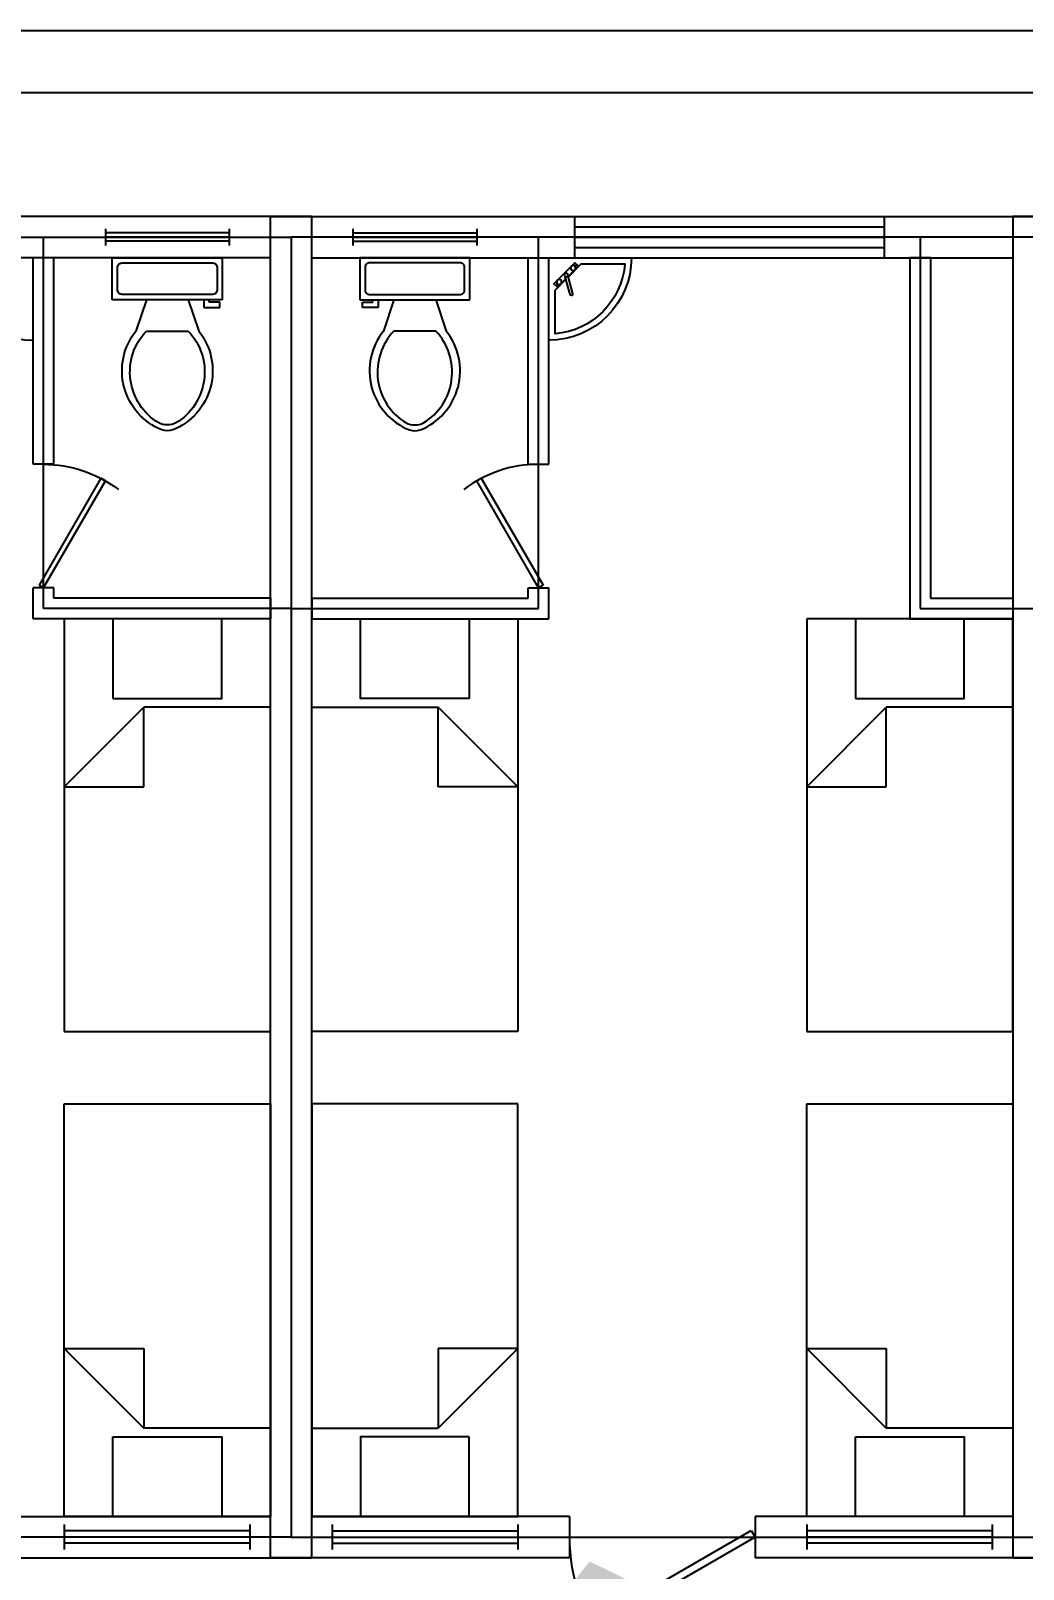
# Model space of a CAD drawing. Extents: x 532522 to 2902776, y -101917278 to 111238625.
# Drawn here: x 2902185.52 to 2902190.33, y 2548940.13 to 2548947.58 of the extents above; entities that cross this region are included whole.
import ezdxf

# ---------------------------------------------------------------- set-up
doc = ezdxf.new("R2010")
doc.units = 0
doc.header["$LTSCALE"] = 1000
doc.header["$MEASUREMENT"] = 0
doc.linetypes.add('DASHED2', pattern=[9.524999999999999, 6.35, -3.175])
doc.layers.get('0').update_dxf_attribs({"linetype": 'CONTINUOUS'})
doc.layers.add('施工临建布置', color=7, linetype='CONTINUOUS')
doc.layers.add('施工生活区', color=252, linetype='CONTINUOUS')
doc.styles.get("Standard").update_dxf_attribs({"font": '', "width": 1.1})
doc.styles.get('Standard').set_extended_font_data('SimSun')

# ---------------------------------------------------------------- blocks, each defined once
blk = doc.blocks.new('Faucet - kit sink top')
for p, q in [((-5.5, -0.75), (-5.5, -1.25)), ((-4.942779999999999, -0.75), (-5.5, -0.75)), ((-5.5, -1.25), (-4.942779999999999, -1.25)), ((-0.147750000000002, -1.744100000000003), (3.566980000000008, -8.178200000000004)), ((4.433010000000003, -7.678200000000004), (0.7182800000000071, -1.244100000000003)), ((4.942780000000006, -0.75), (5.5, -0.75)), ((5.5, -1.25), (4.942780000000006, -1.25)), ((5.5, -0.75), (5.5, -1.25))]:
    blk.add_line(p, q)
blk.add_lwpolyline([(-0.005869999999994491, -2), (-6, -2), (-6, 0), (6, 0), (6, -2), (1.151949999999999, -2)])
for centre, radius in [((-4, -1), 1), ((4, -1), 1), ((0, -1), 0.75)]:
    blk.add_circle(centre, radius)
blk.add_arc((4, -7.928200000000004), 0.5, 210, 30)
blk = doc.blocks.new('宿舍楼')
at = {"layer": '施工生活区', "color": 6}
for p, q in [((13.25182714892435, -2.082475954579422), (14.03125001306762, -2.532475954998517)), ((13.25182714892435, -2.082475954579422), (14.03125001306762, -2.532475954998517)), ((14.05000001308508, -2.500000002328306), (13.27057714894181, -2.050000001909211)), ((14.05000001308508, -2.500000002328306), (13.27057714894181, -2.050000001909211)), ((10.45000000973232, -2.400000002235174), (11.90000001108274, -2.400000002235174)), ((10.45000000973232, -2.400000002235174), (11.90000001108274, -2.400000002235174)), ((10.70000000996515, -2.560300002383883), (10.70000000996515, -2.43970000227273)), ((10.70000000996515, -2.560300002383883), (10.70000000996515, -2.43970000227273)), ((11.60000001080334, -2.560300002383883), (11.60000001080334, -2.43970000227273)), ((11.60000001080334, -2.560300002383883), (11.60000001080334, -2.43970000227273)), ((11.70000001089647, -2.400000002235174), (11.70000001089647, -8.900000008288771)), ((11.70000001089647, -2.400000002235174), (11.70000001089647, -8.900000008288771)), ((13.15000001224689, -2.400000002235174), (11.70000001089647, -2.400000002235174)), ((13.15000001224689, -2.400000002235174), (11.70000001089647, -2.400000002235174)), ((11.90000001108274, -2.400000002235174), (11.90000001108274, -8.900000008288771)), ((11.90000001108274, -2.400000002235174), (11.90000001108274, -8.900000008288771)), ((12.00000001117587, -2.560300002383883), (12.00000001117587, -2.43970000227273)), ((12.00000001117587, -2.560300002383883), (12.00000001117587, -2.43970000227273)), ((12.90000001201406, -2.560300002383883), (12.90000001201406, -2.43970000227273)), ((12.90000001201406, -2.560300002383883), (12.90000001201406, -2.43970000227273)), ((13.15000001224689, -2.600000002421439), (13.15000001224689, -2.400000002235174)), ((13.15000001224689, -2.600000002421439), (13.15000001224689, -2.400000002235174)), ((14.05000001308508, -2.600000002421439), (14.05000001308508, -2.400000002235174)), ((15.5000000144355, -2.400000002235174), (14.05000001308508, -2.400000002235174)), ((14.05000001308508, -2.600000002421439), (14.05000001308508, -2.400000002235174)), ((15.5000000144355, -2.400000002235174), (14.05000001308508, -2.400000002235174)), ((14.30000001331791, -2.560300002383883), (14.30000001331791, -2.43970000227273)), ((14.30000001331791, -2.560300002383883), (14.30000001331791, -2.43970000227273)), ((15.2000000141561, -2.560300002383883), (15.2000000141561, -2.43970000227273)), ((15.2000000141561, -2.560300002383883), (15.2000000141561, -2.43970000227273)), ((15.30000001424924, -8.900000008288771), (15.30000001424924, -2.400000002235174)), ((15.30000001424924, -8.900000008288771), (15.30000001424924, -2.400000002235174)), ((15.30000001424924, -2.400000002235174), (16.75000001559965, -2.400000002235174)), ((15.30000001424924, -2.400000002235174), (16.75000001559965, -2.400000002235174)), ((11.80000001098961, -2.500000002328306), (8.200000007636845, -2.500000002328306)), ((11.80000001098961, -2.500000002328306), (8.200000007636845, -2.500000002328306)), ((11.60000001080334, -2.469850002300518), (10.70000000996515, -2.469850002300518)), ((11.60000001080334, -2.469850002300518), (10.70000000996515, -2.469850002300518)), ((11.60000001080334, -2.500000002328306), (10.70000000996515, -2.500000002328306)), ((11.60000001080334, -2.500000002328306), (10.70000000996515, -2.500000002328306)), ((11.60000001080334, -2.530150002356095), (10.70000000996515, -2.530150002356095)), ((11.60000001080334, -2.530150002356095), (10.70000000996515, -2.530150002356095)), ((11.80000001098961, -2.500000002328306), (15.40000001434237, -2.500000002328306)), ((11.80000001098961, -8.800000008195639), (11.80000001098961, -2.500000002328306)), ((11.80000001098961, -2.500000002328306), (15.40000001434237, -2.500000002328306)), ((11.80000001098961, -8.800000008195639), (11.80000001098961, -2.500000002328306)), ((11.80000001098961, -8.800000008195639), (11.80000001098961, -2.500000002328306)), ((11.80000001098961, -8.800000008195639), (11.80000001098961, -2.500000002328306)), ((12.00000001117587, -2.469850002300518), (12.90000001201406, -2.469850002300518)), ((12.00000001117587, -2.469850002300518), (12.90000001201406, -2.469850002300518)), ((12.00000001117587, -2.500000002328306), (12.90000001201406, -2.500000002328306)), ((12.00000001117587, -2.500000002328306), (12.90000001201406, -2.500000002328306)), ((12.00000001117587, -2.530150002356095), (12.90000001201406, -2.530150002356095)), ((12.00000001117587, -2.530150002356095), (12.90000001201406, -2.530150002356095)), ((14.03125001306762, -2.532475954998517), (14.05000001308508, -2.500000002328306)), ((14.03125001306762, -2.532475954998517), (14.05000001308508, -2.500000002328306)), ((15.2000000141561, -2.469850002300518), (14.30000001331791, -2.469850002300518)), ((15.2000000141561, -2.469850002300518), (14.30000001331791, -2.469850002300518)), ((15.2000000141561, -2.500000002328306), (14.30000001331791, -2.500000002328306)), ((15.2000000141561, -2.500000002328306), (14.30000001331791, -2.500000002328306)), ((15.2000000141561, -2.530150002356095), (14.30000001331791, -2.530150002356095)), ((15.2000000141561, -2.530150002356095), (14.30000001331791, -2.530150002356095)), ((10.45000000973232, -2.600000002421439), (11.70000001089647, -2.600000002421439)), ((10.45000000973232, -2.600000002421439), (11.70000001089647, -2.600000002421439)), ((11.70000001089647, -2.600000002421439), (10.70000000996515, -2.600000002421439)), ((11.70000001089647, -2.600000002421439), (10.70000000996515, -2.600000002421439)), ((11.70000001089647, -2.600000002421439), (11.70000001089647, -8.700000008102506)), ((11.70000001089647, -2.600000002421439), (11.70000001089647, -8.700000008102506)), ((11.90000001108274, -2.600000002421439), (11.90000001108274, -8.700000008102506)), ((11.90000001108274, -2.600000002421439), (11.90000001108274, -8.700000008102506)), ((13.15000001224689, -2.600000002421439), (11.90000001108274, -2.600000002421439)), ((13.15000001224689, -2.600000002421439), (11.90000001108274, -2.600000002421439)), ((11.90000001108274, -2.600000002421439), (12.90000001201406, -2.600000002421439)), ((11.90000001108274, -2.600000002421439), (12.90000001201406, -2.600000002421439)), ((15.30000001424924, -2.600000002421439), (14.05000001308508, -2.600000002421439)), ((15.30000001424924, -2.600000002421439), (14.05000001308508, -2.600000002421439)), ((15.30000001424924, -2.600000002421439), (14.30000001331791, -2.600000002421439)), ((15.30000001424924, -2.600000002421439), (14.30000001331791, -2.600000002421439)), ((15.30000001424924, -8.700000008102506), (15.30000001424924, -2.600000002421439)), ((15.30000001424924, -8.700000008102506), (15.30000001424924, -2.600000002421439)), ((10.55000000982545, -6.950000006472692), (10.55000000982545, -7.10000000661239)), ((11.70000001089647, -6.950000006472692), (10.55000000982545, -6.950000006472692)), ((10.55000000982545, -6.950000006472692), (10.55000000982545, -7.10000000661239)), ((11.70000001089647, -6.950000006472692), (10.55000000982545, -6.950000006472692)), ((10.60000000987202, -7.000000006519258), (10.60000000987202, -8.800000008195639)), ((11.80000001098961, -7.000000006519258), (10.60000000987202, -7.000000006519258)), ((10.60000000987202, -7.000000006519258), (10.60000000987202, -8.800000008195639)), ((11.80000001098961, -7.000000006519258), (10.60000000987202, -7.000000006519258)), ((11.70000001089647, -6.950000006472692), (10.70000000996515, -6.950000006472692)), ((11.70000001089647, -6.950000006472692), (10.70000000996515, -6.950000006472692)), ((11.80000001098961, -7.000000006519258), (13.00000001210719, -7.000000006519258)), ((11.80000001098961, -7.000000006519258), (13.00000001210719, -7.000000006519258)), ((11.90000001108274, -6.950000006472692), (13.05000001215376, -6.950000006472692)), ((11.90000001108274, -6.950000006472692), (13.05000001215376, -6.950000006472692)), ((11.90000001108274, -6.950000006472692), (12.90000001201406, -6.950000006472692)), ((11.90000001108274, -6.950000006472692), (12.90000001201406, -6.950000006472692)), ((13.00000001210719, -7.000000006519258), (13.00000001210719, -8.800000008195639)), ((13.00000001210719, -7.000000006519258), (13.00000001210719, -8.800000008195639)), ((13.05000001215376, -6.950000006472692), (13.05000001215376, -7.10000000661239)), ((13.05000001215376, -6.950000006472692), (13.05000001215376, -7.10000000661239)), ((14.80000001381268, -8.700000008102506), (14.80000001381268, -6.950000006516348)), ((14.80000001381268, -6.950000006516348), (15.30000001424924, -6.950000006516348)), ((14.80000001381268, -8.700000008102506), (14.80000001381268, -6.950000006516348)), ((14.80000001381268, -6.950000006516348), (15.30000001424924, -6.950000006516348)), ((14.85000001383014, -8.800000008195639), (14.85000001383014, -7.000000006519258)), ((14.85000001383014, -7.000000006519258), (15.40000001434237, -7.000000006519258)), ((14.85000001383014, -8.800000008195639), (14.85000001383014, -7.000000006519258)), ((14.85000001383014, -7.000000006519258), (15.40000001434237, -7.000000006519258)), ((10.65000000991859, -7.050000006565824), (10.65000000991859, -7.10000000661239)), ((11.70000001089647, -7.050000006565824), (10.65000000991859, -7.050000006565824)), ((10.65000000991859, -7.050000006565824), (10.65000000991859, -7.10000000661239)), ((11.70000001089647, -7.050000006565824), (10.65000000991859, -7.050000006565824)), ((11.90000001108274, -7.050000006565824), (12.95000001206063, -7.050000006565824)), ((11.90000001108274, -7.050000006565824), (12.95000001206063, -7.050000006565824)), ((12.95000001206063, -7.050000006565824), (12.95000001206063, -7.10000000661239)), ((12.95000001206063, -7.050000006565824), (12.95000001206063, -7.10000000661239)), ((14.9000000138185, -8.700000008102506), (14.9000000138185, -7.050000006514892)), ((14.9000000138185, -7.050000006514892), (15.30000001424924, -7.050000006514892)), ((14.9000000138185, -8.700000008102506), (14.9000000138185, -7.050000006514892)), ((14.9000000138185, -7.050000006514892), (15.30000001424924, -7.050000006514892)), ((10.65000000991859, -7.10000000661239), (10.55000000982545, -7.10000000661239)), ((10.65000000991859, -7.10000000661239), (10.55000000982545, -7.10000000661239)), ((10.57838577601069, -7.112478990344243), (10.60000000987202, -7.10000000661239)), ((10.57838577601069, -7.112478990344243), (10.60000000987202, -7.10000000661239)), ((10.87788138561882, -7.631220602830581), (10.57838577601069, -7.112478990344243)), ((10.87788138561882, -7.631220602830581), (10.57838577601069, -7.112478990344243)), ((10.60000000987202, -7.10000000661239), (10.8994956194656, -7.61874161909509)), ((10.60000000987202, -7.10000000661239), (10.8994956194656, -7.61874161909509)), ((13.00000001210719, -7.10000000661239), (12.70050440248451, -7.61874161909509)), ((13.00000001210719, -7.10000000661239), (12.70050440248451, -7.61874161909509)), ((12.72211863634584, -7.631220602830581), (13.02161424595397, -7.112478990344243)), ((12.72211863634584, -7.631220602830581), (13.02161424595397, -7.112478990344243)), ((12.95000001206063, -7.10000000661239), (13.05000001215376, -7.10000000661239)), ((12.95000001206063, -7.10000000661239), (13.05000001215376, -7.10000000661239)), ((13.02161424595397, -7.112478990344243), (13.00000001210719, -7.10000000661239)), ((13.02161424595397, -7.112478990344243), (13.00000001210719, -7.10000000661239)), ((10.8994956194656, -7.61874161909509), (10.87788138561882, -7.631220602830581)), ((10.8994956194656, -7.61874161909509), (10.87788138561882, -7.631220602830581)), ((12.70050440248451, -7.61874161909509), (12.72211863634584, -7.631220602830581)), ((12.70050440248451, -7.61874161909509), (12.72211863634584, -7.631220602830581)), ((10.55000000982545, -7.700000007171184), (10.55000000982545, -8.700000008102506)), ((10.55000000982545, -7.700000007171184), (10.55000000982545, -8.700000008102506)), ((10.65000000991859, -7.700000007171184), (10.55000000982545, -7.700000007171184)), ((10.65000000991859, -7.700000007171184), (10.55000000982545, -7.700000007171184)), ((10.65000000991859, -7.700000007171184), (10.65000000991859, -8.700000008102506)), ((10.65000000991859, -7.700000007171184), (10.65000000991859, -8.700000008102506)), ((12.95000001206063, -7.700000007171184), (12.95000001206063, -8.700000008102506)), ((12.95000001206063, -7.700000007171184), (12.95000001206063, -8.700000008102506)), ((12.95000001206063, -7.700000007171184), (13.05000001215376, -7.700000007171184)), ((12.95000001206063, -7.700000007171184), (13.05000001215376, -7.700000007171184)), ((13.05000001215376, -7.700000007171184), (13.05000001215376, -8.700000008102506)), ((13.05000001215376, -7.700000007171184), (13.05000001215376, -8.700000008102506)), ((11.09840001031989, -8.49680000790977), (11.04760001027898, -8.344400007768854)), ((11.09840001031989, -8.49680000790977), (11.04760001027898, -8.344400007768854)), ((11.09840001031989, -8.344400007768854), (11.30160001051263, -8.344400007768854)), ((11.09840001031989, -8.344400007768854), (11.30160001051263, -8.344400007768854)), ((11.30160001051263, -8.49680000790977), (11.35240001056809, -8.344400007768854)), ((11.30160001051263, -8.49680000790977), (11.35240001056809, -8.344400007768854)), ((12.29840001143748, -8.49680000790977), (12.24760001139657, -8.344400007768854)), ((12.29840001143748, -8.49680000790977), (12.24760001139657, -8.344400007768854)), ((12.50160001163022, -8.344400007768854), (12.29840001143748, -8.344400007768854)), ((12.50160001163022, -8.344400007768854), (12.29840001143748, -8.344400007768854)), ((12.50160001163022, -8.49680000790977), (12.55240001168568, -8.344400007768854)), ((12.50160001163022, -8.49680000790977), (12.55240001168568, -8.344400007768854)), ((10.93330001017603, -8.49680000790977), (10.93330001017603, -8.700000008102506)), ((11.46670001067105, -8.49680000790977), (10.93330001017603, -8.49680000790977)), ((10.93330001017603, -8.49680000790977), (10.93330001017603, -8.700000008102506)), ((11.46670001067105, -8.49680000790977), (10.93330001017603, -8.49680000790977)), ((11.37780001058127, -8.45870000787545), (11.45400001064991, -8.45870000787545)), ((11.37780001058127, -8.49680000790977), (11.37780001058127, -8.45870000787545)), ((11.37780001058127, -8.45870000787545), (11.45400001064991, -8.45870000787545)), ((11.37780001058127, -8.49680000790977), (11.37780001058127, -8.45870000787545)), ((11.45400001064991, -8.484100007899542), (11.40320001062355, -8.484100007899542)), ((11.40320001062355, -8.484100007899542), (11.40320001062355, -8.49680000790977)), ((11.45400001064991, -8.484100007899542), (11.40320001062355, -8.484100007899542)), ((11.40320001062355, -8.484100007899542), (11.40320001062355, -8.49680000790977)), ((11.45400001064991, -8.45870000787545), (11.45400001064991, -8.484100007899542)), ((11.45400001064991, -8.45870000787545), (11.45400001064991, -8.484100007899542)), ((11.46670001067105, -8.700000008102506), (11.46670001067105, -8.49680000790977)), ((11.46670001067105, -8.700000008102506), (11.46670001067105, -8.49680000790977)), ((12.13330001129361, -8.700000008102506), (12.13330001129361, -8.49680000790977)), ((12.13330001129361, -8.49680000790977), (12.66670001178863, -8.49680000790977)), ((12.13330001129361, -8.700000008102506), (12.13330001129361, -8.49680000790977)), ((12.13330001129361, -8.49680000790977), (12.66670001178863, -8.49680000790977)), ((12.22220001136884, -8.45870000787545), (12.1460000113002, -8.45870000787545)), ((12.1460000113002, -8.45870000787545), (12.1460000113002, -8.484100007899542)), ((12.22220001136884, -8.45870000787545), (12.1460000113002, -8.45870000787545)), ((12.1460000113002, -8.45870000787545), (12.1460000113002, -8.484100007899542)), ((12.1460000113002, -8.484100007899542), (12.19680001135566, -8.484100007899542)), ((12.1460000113002, -8.484100007899542), (12.19680001135566, -8.484100007899542)), ((12.19680001135566, -8.484100007899542), (12.19680001135566, -8.49680000790977)), ((12.19680001135566, -8.484100007899542), (12.19680001135566, -8.49680000790977)), ((12.22220001136884, -8.49680000790977), (12.22220001136884, -8.45870000787545)), ((12.22220001136884, -8.49680000790977), (12.22220001136884, -8.45870000787545)), ((12.66670001178863, -8.49680000790977), (12.66670001178863, -8.700000008102506)), ((12.66670001178863, -8.49680000790977), (12.66670001178863, -8.700000008102506)), ((10.95870001020376, -8.547600007957953), (10.95870001020376, -8.649200008054322)), ((10.95870001020376, -8.547600007957953), (10.95870001020376, -8.649200008054322)), ((11.41590001061559, -8.5222000079375), (10.98410001021693, -8.5222000079375)), ((11.41590001061559, -8.5222000079375), (10.98410001021693, -8.5222000079375)), ((11.44130001065787, -8.649200008054322), (11.44130001065787, -8.547600007957953)), ((11.44130001065787, -8.649200008054322), (11.44130001065787, -8.547600007957953)), ((12.15870001132134, -8.649200008054322), (12.15870001132134, -8.547600007957953)), ((12.15870001132134, -8.649200008054322), (12.15870001132134, -8.547600007957953)), ((12.18410001133452, -8.5222000079375), (12.61590001173317, -8.5222000079375)), ((12.18410001133452, -8.5222000079375), (12.61590001173317, -8.5222000079375)), ((12.64130001177546, -8.547600007957953), (12.64130001177546, -8.649200008054322)), ((12.64130001177546, -8.547600007957953), (12.64130001177546, -8.649200008054322)), ((11.70000001089647, -8.700000008102506), (8.300000007729977, -8.700000008102506)), ((11.70000001089647, -8.700000008102506), (8.300000007729977, -8.700000008102506)), ((10.93330001017603, -8.700000008102506), (11.46670001067105, -8.700000008102506)), ((10.93330001017603, -8.700000008102506), (11.46670001067105, -8.700000008102506)), ((10.98410001021693, -8.674600008074776), (11.41590001061559, -8.674600008074776)), ((10.98410001021693, -8.674600008074776), (11.41590001061559, -8.674600008074776)), ((11.90000001108274, -8.700000008102506), (15.30000001424924, -8.700000008102506)), ((11.90000001108274, -8.700000008102506), (15.30000001424924, -8.700000008102506)), ((12.66670001178863, -8.700000008102506), (12.13330001129361, -8.700000008102506)), ((12.66670001178863, -8.700000008102506), (12.13330001129361, -8.700000008102506)), ((12.61590001173317, -8.674600008074776), (12.18410001133452, -8.674600008074776)), ((12.61590001173317, -8.674600008074776), (12.18410001133452, -8.674600008074776)), ((13.17500001227017, -8.900500008287054), (13.17500001227017, -8.699500008100586)), ((13.17500001227017, -8.900500008287054), (13.17500001227017, -8.699500008100586)), ((14.67500001366716, -8.900500008287054), (14.67500001366716, -8.699500008100586)), ((14.67500001366716, -8.900500008287054), (14.67500001366716, -8.699500008100586)), ((10.90000001015142, -8.840200008231477), (10.90000001015142, -8.759800008156162)), ((10.90000001015142, -8.840200008231477), (10.90000001015142, -8.759800008156162)), ((11.50000001071021, -8.779900008172262), (10.90000001015142, -8.779900008172262)), ((11.50000001071021, -8.779900008172262), (10.90000001015142, -8.779900008172262)), ((11.50000001071021, -8.840200008231477), (11.50000001071021, -8.759800008156162)), ((11.50000001071021, -8.840200008231477), (11.50000001071021, -8.759800008156162)), ((12.100000011269, -8.840200008231477), (12.100000011269, -8.759800008156162)), ((12.100000011269, -8.840200008231477), (12.100000011269, -8.759800008156162)), ((12.100000011269, -8.779900008172262), (12.7000000118278, -8.779900008172262)), ((12.100000011269, -8.779900008172262), (12.7000000118278, -8.779900008172262)), ((12.7000000118278, -8.840200008231477), (12.7000000118278, -8.759800008156162)), ((12.7000000118278, -8.840200008231477), (12.7000000118278, -8.759800008156162)), ((13.17500001227017, -8.749750008148112), (14.67500001366716, -8.749750008148112)), ((13.17500001227017, -8.749750008148112), (14.67500001366716, -8.749750008148112)), ((8.200000007636845, -8.800000008195639), (11.80000001098961, -8.800000008195639)), ((8.200000007636845, -8.800000008195639), (11.80000001098961, -8.800000008195639)), ((11.50000001071021, -8.800000008195639), (10.90000001015142, -8.800000008195639)), ((11.50000001071021, -8.800000008195639), (10.90000001015142, -8.800000008195639)), ((11.50000001071021, -8.820100008211739), (10.90000001015142, -8.820100008211739)), ((11.50000001071021, -8.820100008211739), (10.90000001015142, -8.820100008211739)), ((15.40000001434237, -8.800000008195639), (11.80000001098961, -8.800000008195639)), ((15.40000001434237, -8.800000008195639), (11.80000001098961, -8.800000008195639)), ((12.100000011269, -8.800000008195639), (12.7000000118278, -8.800000008195639)), ((12.100000011269, -8.800000008195639), (12.7000000118278, -8.800000008195639)), ((12.100000011269, -8.820100008211739), (12.7000000118278, -8.820100008211739)), ((12.100000011269, -8.820100008211739), (12.7000000118278, -8.820100008211739)), ((13.17500001227017, -8.800000008195639), (14.67500001366716, -8.800000008195639)), ((13.17500001227017, -8.800000008195639), (14.67500001366716, -8.800000008195639)), ((13.17500001227017, -8.850250008239527), (14.67500001366716, -8.850250008239527)), ((13.17500001227017, -8.850250008239527), (14.67500001366716, -8.850250008239527)), ((11.90000001108274, -8.900000008288771), (8.100000007543713, -8.900000008288771)), ((11.90000001108274, -8.900000008288771), (8.100000007543713, -8.900000008288771)), ((11.70000001089647, -8.900000008288771), (15.5000000144355, -8.900000008288771)), ((11.70000001089647, -8.900000008288771), (15.5000000144355, -8.900000008288771)), ((19.10000001778826, -8.900000008288771), (15.30000001424924, -8.900000008288771)), ((19.10000001778826, -8.900000008288771), (15.30000001424924, -8.900000008288771))]:
    blk.add_line(p, q, dxfattribs=at)
at = {"layer": '施工生活区'}
for p, q in [((10.70000000996515, -2.600000002421439), (10.70000000996515, -4.600000004284084)), ((10.70000000996515, -2.600000002421439), (10.70000000996515, -4.600000004284084)), ((11.70000001089647, -4.600000004284084), (11.70000001089647, -2.600000002421439)), ((11.70000001089647, -4.600000004284084), (11.70000001089647, -2.600000002421439)), ((11.90000001108274, -4.600000004284084), (11.90000001108274, -2.600000002421439)), ((11.90000001108274, -4.600000004284084), (11.90000001108274, -2.600000002421439)), ((12.90000001201406, -2.600000002421439), (12.90000001201406, -4.600000004284084)), ((12.90000001201406, -2.600000002421439), (12.90000001201406, -4.600000004284084)), ((14.30000001331791, -2.600000002421439), (14.30000001331791, -4.600000004284084)), ((14.30000001331791, -2.600000002421439), (14.30000001331791, -4.600000004284084)), ((15.30000001424924, -4.600000004284084), (15.30000001424924, -2.600000002421439)), ((15.30000001424924, -4.600000004284084), (15.30000001424924, -2.600000002421439)), ((10.70000000996515, -3.414000003176625), (11.086000010313, -3.028000002817862)), ((10.70000000996515, -3.414000003176625), (11.086000010313, -3.028000002817862)), ((11.70000001089647, -3.028000002817862), (11.086000010313, -3.028000002817862)), ((11.086000010313, -3.414000003176625), (11.086000010313, -3.028000002817862)), ((11.70000001089647, -3.028000002817862), (11.086000010313, -3.028000002817862)), ((11.086000010313, -3.414000003176625), (11.086000010313, -3.028000002817862)), ((11.90000001108274, -3.028000002817862), (12.51400001163711, -3.028000002817862)), ((11.90000001108274, -3.028000002817862), (12.51400001163711, -3.028000002817862)), ((12.51400001163711, -3.414000003176625), (12.51400001163711, -3.028000002817862)), ((12.90000001201406, -3.414000003176625), (12.51400001163711, -3.028000002817862)), ((12.51400001163711, -3.414000003176625), (12.51400001163711, -3.028000002817862)), ((12.90000001201406, -3.414000003176625), (12.51400001163711, -3.028000002817862)), ((14.30000001331791, -3.414000003176625), (14.68600001366576, -3.028000002817862)), ((14.30000001331791, -3.414000003176625), (14.68600001366576, -3.028000002817862)), ((15.30000001424924, -3.028000002817862), (14.68600001366576, -3.028000002817862)), ((14.68600001366576, -3.414000003176625), (14.68600001366576, -3.028000002817862)), ((15.30000001424924, -3.028000002817862), (14.68600001366576, -3.028000002817862)), ((14.68600001366576, -3.414000003176625), (14.68600001366576, -3.028000002817862)), ((10.70000000996515, -3.414000003176625), (11.086000010313, -3.414000003176625)), ((10.70000000996515, -3.414000003176625), (11.086000010313, -3.414000003176625)), ((12.90000001201406, -3.414000003176625), (12.51400001163711, -3.414000003176625)), ((12.90000001201406, -3.414000003176625), (12.51400001163711, -3.414000003176625)), ((14.30000001331791, -3.414000003176625), (14.68600001366576, -3.414000003176625)), ((14.30000001331791, -3.414000003176625), (14.68600001366576, -3.414000003176625)), ((10.70000000996515, -4.600000004284084), (11.70000001089647, -4.600000004284084)), ((10.70000000996515, -4.600000004284084), (11.70000001089647, -4.600000004284084)), ((12.90000001201406, -4.600000004284084), (11.90000001108274, -4.600000004284084)), ((12.90000001201406, -4.600000004284084), (11.90000001108274, -4.600000004284084)), ((14.30000001331791, -4.600000004284084), (15.30000001424924, -4.600000004284084)), ((14.30000001331791, -4.600000004284084), (15.30000001424924, -4.600000004284084)), ((10.70000000996515, -6.950000006472692), (10.70000000996515, -4.950000004610047)), ((10.70000000996515, -4.950000004610047), (11.70000001089647, -4.950000004610047)), ((10.70000000996515, -6.950000006472692), (10.70000000996515, -4.950000004610047)), ((10.70000000996515, -4.950000004610047), (11.70000001089647, -4.950000004610047)), ((11.70000001089647, -4.950000004610047), (11.70000001089647, -6.950000006472692)), ((11.70000001089647, -4.950000004610047), (11.70000001089647, -6.950000006472692)), ((11.90000001108274, -4.950000004610047), (11.90000001108274, -6.950000006472692)), ((12.90000001201406, -4.950000004610047), (11.90000001108274, -4.950000004610047)), ((11.90000001108274, -4.950000004610047), (11.90000001108274, -6.950000006472692)), ((12.90000001201406, -4.950000004610047), (11.90000001108274, -4.950000004610047)), ((12.90000001201406, -6.950000006472692), (12.90000001201406, -4.950000004610047)), ((12.90000001201406, -6.950000006472692), (12.90000001201406, -4.950000004610047)), ((14.30000001331791, -6.950000006472692), (14.30000001331791, -4.950000004610047)), ((14.30000001331791, -4.950000004610047), (15.30000001424924, -4.950000004610047)), ((14.30000001331791, -6.950000006472692), (14.30000001331791, -4.950000004610047)), ((14.30000001331791, -4.950000004610047), (15.30000001424924, -4.950000004610047)), ((15.30000001424924, -4.950000004610047), (15.30000001424924, -6.950000006472692)), ((15.30000001424924, -4.950000004610047), (15.30000001424924, -6.950000006472692)), ((10.70000000996515, -6.13600000571023), (11.086000010313, -6.13600000571023)), ((10.70000000996515, -6.13600000571023), (11.086000010313, -6.522000006072631)), ((10.70000000996515, -6.13600000571023), (11.086000010313, -6.13600000571023)), ((10.70000000996515, -6.13600000571023), (11.086000010313, -6.522000006072631)), ((11.086000010313, -6.13600000571023), (11.086000010313, -6.522000006072631)), ((11.086000010313, -6.13600000571023), (11.086000010313, -6.522000006072631)), ((12.51400001163711, -6.13600000571023), (12.51400001163711, -6.522000006072631)), ((12.90000001201406, -6.13600000571023), (12.51400001163711, -6.13600000571023)), ((12.90000001201406, -6.13600000571023), (12.51400001163711, -6.522000006072631)), ((12.51400001163711, -6.13600000571023), (12.51400001163711, -6.522000006072631)), ((12.90000001201406, -6.13600000571023), (12.51400001163711, -6.13600000571023)), ((12.90000001201406, -6.13600000571023), (12.51400001163711, -6.522000006072631)), ((14.30000001331791, -6.13600000571023), (14.68600001366576, -6.13600000571023)), ((14.30000001331791, -6.13600000571023), (14.68600001366576, -6.522000006072631)), ((14.30000001331791, -6.13600000571023), (14.68600001366576, -6.13600000571023)), ((14.30000001331791, -6.13600000571023), (14.68600001366576, -6.522000006072631)), ((14.68600001366576, -6.13600000571023), (14.68600001366576, -6.522000006072631)), ((14.68600001366576, -6.13600000571023), (14.68600001366576, -6.522000006072631)), ((11.70000001089647, -6.522000006072631), (11.086000010313, -6.522000006072631)), ((11.70000001089647, -6.522000006072631), (11.086000010313, -6.522000006072631)), ((11.90000001108274, -6.522000006072631), (12.51400001163711, -6.522000006072631)), ((11.90000001108274, -6.522000006072631), (12.51400001163711, -6.522000006072631)), ((15.30000001424924, -6.522000006072631), (14.68600001366576, -6.522000006072631)), ((15.30000001424924, -6.522000006072631), (14.68600001366576, -6.522000006072631)), ((15.30000001424924, -6.950000006472692), (14.30000001331791, -6.950000006472692)), ((15.30000001424924, -6.950000006472692), (14.30000001331791, -6.950000006472692))]:
    blk.add_line(p, q, dxfattribs=at)
at = {"layer": '施工生活区', "color": 6, "linetype": 'Continuous'}
for p, q in [((11.70000001089647, -7.050000006565824), (11.70000001089647, -6.950000006472692)), ((11.70000001089647, -7.050000006565824), (11.70000001089647, -6.950000006472692)), ((11.90000001108274, -7.050000006565824), (11.90000001108274, -6.950000006472692)), ((11.90000001108274, -7.050000006565824), (11.90000001108274, -6.950000006472692)), ((15.30000001424924, -7.050000006514892), (15.30000001424924, -6.950000006516348)), ((15.30000001424924, -7.050000006514892), (15.30000001424924, -6.950000006516348)), ((10.65000000991859, -8.700000008102506), (10.55000000982545, -8.700000008102506)), ((10.65000000991859, -8.700000008102506), (10.55000000982545, -8.700000008102506)), ((12.95000001206063, -8.700000008102506), (13.05000001215376, -8.700000008102506)), ((12.95000001206063, -8.700000008102506), (13.05000001215376, -8.700000008102506)), ((14.9000000138185, -8.700000008102506), (14.80000001381268, -8.700000008102506)), ((14.9000000138185, -8.700000008102506), (14.80000001381268, -8.700000008102506))]:
    blk.add_line(p, q, dxfattribs=at)
at = {"layer": '施工生活区'}
for points in [[(25.50000002374873, 0), (48.20000004488975, 0), (48.20000004488975, -9.800000009126961), (0, -9.800000009126961), (0, 0), (22.70000002114102, 0)], [(25.50000002374873, -0.3000000002793968), (47.90000004461035, -0.3000000002793968), (47.90000004461035, -9.500000008847564), (0.3000000002793968, -9.500000008847564), (0.3000000002793968, -0.3000000002793968), (22.70000002114102, -0.3000000002793968)]]:
    blk.add_lwpolyline(points, dxfattribs=at)
for points in [[(10.9360000101733, -2.986000002776564), (11.46400001065922, -2.986000002776564), (11.46400001065922, -2.600000002421439), (10.9360000101733, -2.600000002421439)], [(10.9360000101733, -2.986000002776564), (11.46400001065922, -2.986000002776564), (11.46400001065922, -2.600000002421439), (10.9360000101733, -2.600000002421439)], [(12.66400001177681, -2.986000002776564), (12.13600001129089, -2.986000002776564), (12.13600001129089, -2.600000002421439), (12.66400001177681, -2.600000002421439)], [(12.66400001177681, -2.986000002776564), (12.13600001129089, -2.986000002776564), (12.13600001129089, -2.600000002421439), (12.66400001177681, -2.600000002421439)], [(14.53600001352606, -2.986000002776564), (15.06400001401198, -2.986000002776564), (15.06400001401198, -2.600000002421439), (14.53600001352606, -2.600000002421439)], [(14.53600001352606, -2.986000002776564), (15.06400001401198, -2.986000002776564), (15.06400001401198, -2.600000002421439), (14.53600001352606, -2.600000002421439)], [(10.9360000101733, -6.564000006110291), (11.46400001065922, -6.564000006110291), (11.46400001065922, -6.950000006472692), (10.9360000101733, -6.950000006472692)], [(10.9360000101733, -6.564000006110291), (11.46400001065922, -6.564000006110291), (11.46400001065922, -6.950000006472692), (10.9360000101733, -6.950000006472692)], [(12.66400001177681, -6.564000006110291), (12.13600001129089, -6.564000006110291), (12.13600001129089, -6.950000006472692), (12.66400001177681, -6.950000006472692)], [(12.66400001177681, -6.564000006110291), (12.13600001129089, -6.564000006110291), (12.13600001129089, -6.950000006472692), (12.66400001177681, -6.950000006472692)], [(14.53600001352606, -6.564000006110291), (15.06400001401198, -6.564000006110291), (15.06400001401198, -6.950000006472692), (14.53600001352606, -6.950000006472692)], [(14.53600001352606, -6.564000006110291), (15.06400001401198, -6.564000006110291), (15.06400001401198, -6.950000006472692), (14.53600001352606, -6.950000006472692)]]:
    blk.add_lwpolyline(points, close=True, dxfattribs=at)
at = {"layer": '施工生活区', "color": 6}
for points in [[(10.15000000945292, -8.700000008102506, -0.414213562373095), (10.55000000982545, -8.300000007729977), (10.55000000982545, -8.700000008102506)], [(10.15000000945292, -8.700000008102506, -0.414213562373095), (10.55000000982545, -8.300000007729977), (10.55000000982545, -8.700000008102506)], [(13.45000001252629, -8.700000008102506, 0.414213562373095), (13.05000001215376, -8.300000007729977), (13.05000001215376, -8.700000008102506)], [(13.45000001252629, -8.700000008102506, 0.414213562373095), (13.05000001215376, -8.300000007729977), (13.05000001215376, -8.700000008102506)]]:
    blk.add_lwpolyline(points, format="xyb", close=True, dxfattribs=at)
blk.add_lwpolyline([(13.14273830734601, -8.605773820851027), (13.20696449457319, -8.670000008074567), (13.41878179078049, -8.670000008074567, 0.3674260180520812), (13.0800000121817, -8.331218229464866), (13.0800000121817, -8.543035525679443), (13.13294030894758, -8.595975822452601)], format="xyb", dxfattribs=at)
blk.add_lwpolyline([(13.14273830734601, -8.605773820851027), (13.20696449457319, -8.670000008074567), (13.41878179078049, -8.670000008074567, 0.3674260180520812), (13.0800000121817, -8.331218229464866), (13.0800000121817, -8.543035525679443), (13.13294030894758, -8.595975822452601)], format="xyb", dxfattribs=at)
at = {"layer": '施工生活区', "color": 6, "extrusion": (0, 0, -1)}
for centre, major_axis, ratio, start_param, end_param in [((14.05000001308508, -2.500000002328306), (-0.6363961036566368, 0.6363961036566368), 0.9999999999840397, 5.497787143774158, 6.148971700167286), ((14.05000001308508, -2.500000002328306), (-0.6363961036566368, 0.6363961036566368), 0.9999999999840397, 5.497787143774158, 6.148971700167286), ((13.00000001210719, -7.10000000661239), (0.423550752977592, 0.4235507529775921), 0.9999999999865826, 2.356194490185636, 3.007379046577091), ((13.00000001210719, -7.10000000661239), (0.423550752977592, 0.4235507529775921), 0.9999999999865826, 2.356194490185636, 3.007379046577091), ((12.48939689747931, -8.151855433985475), (0.2185618338026987, 0.2185618338026987), 0.9999999999973441, 3.254499917202073, 5.113316149516786), ((12.48939689747931, -8.151855433985475), (0.2185618338026987, 0.2185618338026987), 0.9999999999973441, 3.254499917202073, 5.113316149516786), ((12.50667893417994, -8.14583781159672), (-0.2034778606928674, 0.2034778606928674), 0.9999999999893615, 4.736260292609909, 6.526603305089627), ((12.50667893417994, -8.14583781159672), (-0.2034778606928674, 0.2034778606928674), 0.9999999999893615, 4.736260292609909, 6.526603305089627), ((12.40000054409029, -7.991937802675238), (-0.07184204903841523, 0.07184204903841522), 0.9999999999757525, 0.3618386017222155, 1.208957703965478), ((12.40000054409029, -7.991937802675238), (-0.07184204903841523, 0.07184204903841522), 0.9999999999757525, 0.3618386017222155, 1.208957703965478), ((12.40000054345001, -7.963400818662194), (-0.07184204903635792, 0.07184204903635792), 0.9999999999822782, 0.5211645356472181, 1.049631775363223), ((12.40000054345001, -7.963400818662194), (-0.07184204903635792, 0.07184204903635792), 0.9999999999822782, 0.5211645356472181, 1.049631775363223), ((12.31060471307137, -8.151856034775847), (0.2185620886015879, 0.2185620886015879), 0.9999999999987317, -0.4009294737254394, 1.457885852640536), ((12.31060471307137, -8.151856034775847), (0.2185620886015879, 0.2185620886015879), 0.9999999999987317, -0.4009294737254394, 1.457885852640536), ((12.29332278837683, -8.14583840405976), (0.203477988016154, 0.203477988016154), 0.9999999999933507, -0.2434209559774387, 1.546921831237805), ((12.29332278837683, -8.14583840405976), (0.203477988016154, 0.203477988016154), 0.9999999999933507, -0.2434209559774387, 1.546921831237805), ((12.18092501134379, -8.544425007956306), (0.01587500043925162, 0.01587500043925162), 0.9999999997762065, 3.785093768735218, 5.639684157258523), ((12.18092501134379, -8.544425007956306), (0.01587500043925162, 0.01587500043925162), 0.9999999997762065, 3.785093768735218, 5.639684157258523), ((12.61907501175301, -8.544425007956306), (-0.01587500043839898, 0.01587500043839898), 0.999999999829916, 0.643501149895283, 2.498091503614302), ((12.61907501175301, -8.544425007956306), (-0.01587500043839898, 0.01587500043839898), 0.999999999829916, 0.643501149895283, 2.498091503614302), ((12.18092501134379, -8.65237500805597), (-0.01587500043839898, 0.01587500043839898), 0.999999999829916, 3.785093803485076, 5.639684157204096), ((12.18092501134379, -8.65237500805597), (-0.01587500043839898, 0.01587500043839898), 0.999999999829916, 3.785093803485076, 5.639684157204096), ((12.61907501175301, -8.65237500805597), (0.01587500043839898, 0.01587500043839898), 0.999999999829916, 0.6435011499754903, 2.49809150369451), ((12.61907501175301, -8.65237500805597), (0.01587500043839898, 0.01587500043839898), 0.999999999829916, 0.6435011499754903, 2.49809150369451)]:
    blk.add_ellipse(centre, major_axis=major_axis, ratio=ratio, start_param=start_param, end_param=end_param, dxfattribs=at)
at = {"layer": '施工生活区', "color": 6}
for centre, major_axis, ratio, start_param, end_param in [((10.60000000987202, -7.10000000661239), (-0.423550752977592, 0.4235507529775921), 0.9999999999865826, 2.356194490185636, 3.007379046577091), ((10.60000000987202, -7.10000000661239), (-0.423550752977592, 0.4235507529775921), 0.9999999999865826, 2.356194490185636, 3.007379046577091), ((11.28939530890784, -8.151856034775847), (-0.2185620886015879, 0.2185620886015879), 0.9999999999987317, -0.4009294737254394, 1.457885852640536), ((11.28939530890784, -8.151856034775847), (-0.2185620886015879, 0.2185620886015879), 0.9999999999987317, -0.4009294737254394, 1.457885852640536), ((11.30667723360239, -8.14583840405976), (-0.203477988016154, 0.203477988016154), 0.9999999999933507, -0.2434209559774387, 1.546921831237805), ((11.30667723360239, -8.14583840405976), (-0.203477988016154, 0.203477988016154), 0.9999999999933507, -0.2434209559774387, 1.546921831237805), ((11.19999947788892, -7.991937802675238), (0.07184204903841523, 0.07184204903841522), 0.9999999999757525, 0.3618386017222155, 1.208957703965478), ((11.19999947788892, -7.991937802675238), (0.07184204903841523, 0.07184204903841522), 0.9999999999757525, 0.3618386017222155, 1.208957703965478), ((11.1999994785001, -7.963400818662194), (0.07184204903635792, 0.07184204903635792), 0.9999999999822782, 0.5211645356472181, 1.049631775363223), ((11.1999994785001, -7.963400818662194), (0.07184204903635792, 0.07184204903635792), 0.9999999999822782, 0.5211645356472181, 1.049631775363223), ((11.11060312448535, -8.151855433985475), (-0.2185618338026987, 0.2185618338026987), 0.9999999999973441, 3.254499917202073, 5.113316149516786), ((11.11060312448535, -8.151855433985475), (-0.2185618338026987, 0.2185618338026987), 0.9999999999973441, 3.254499917202073, 5.113316149516786), ((11.09332108777016, -8.14583781159672), (0.2034778606928674, 0.2034778606928674), 0.9999999999893615, 4.736260292609909, 6.526603305089627), ((11.09332108777016, -8.14583781159672), (0.2034778606928674, 0.2034778606928674), 0.9999999999893615, 4.736260292609909, 6.526603305089627), ((10.9809250102262, -8.544425007956306), (0.01587500043839898, 0.01587500043839898), 0.999999999829916, 0.643501149895283, 2.498091503614302), ((10.9809250102262, -8.544425007956306), (0.01587500043839898, 0.01587500043839898), 0.999999999829916, 0.643501149895283, 2.498091503614302), ((11.41907501063542, -8.544425007956306), (-0.01587500043925162, 0.01587500043925162), 0.9999999997762065, 3.785093768735218, 5.639684157258523), ((11.41907501063542, -8.544425007956306), (-0.01587500043925162, 0.01587500043925162), 0.9999999997762065, 3.785093768735218, 5.639684157258523), ((10.9809250102262, -8.65237500805597), (-0.01587500043839898, 0.01587500043839898), 0.999999999829916, 0.6435011499754903, 2.49809150369451), ((10.9809250102262, -8.65237500805597), (-0.01587500043839898, 0.01587500043839898), 0.999999999829916, 0.6435011499754903, 2.49809150369451), ((11.41907501063542, -8.65237500805597), (0.01587500043839898, 0.01587500043839898), 0.999999999829916, 3.785093803485076, 5.639684157204096), ((11.41907501063542, -8.65237500805597), (0.01587500043839898, 0.01587500043839898), 0.999999999829916, 3.785093803485076, 5.639684157204096)]:
    blk.add_ellipse(centre, major_axis=major_axis, ratio=ratio, start_param=start_param, end_param=end_param, dxfattribs=at)
at = {"layer": '施工生活区', "color": 6, "xscale": 0.01200000001552927, "yscale": 0.01200000001552927, "zscale": 0.01200000001552927, "rotation": 135.000000024565}
blk.add_blockref('Faucet - kit sink top', (13.12522304971935, -8.624776970518724), dxfattribs=at)
blk.add_blockref('Faucet - kit sink top', (13.12522304971935, -8.624776970518724), dxfattribs=at)

msp = doc.modelspace()

# ---------------------------------------------------------------- block references
at = {"layer": '施工临建布置', "color": 6, "linetype": 'Continuous', "xscale": -1, "rotation": 180}
msp.add_blockref('宿舍楼', (2902174.983111301, 2548937.782063016), dxfattribs=at)

# ---------------------------------------------------------------- texts
at = {"layer": '施工临建布置', "color": 6, "linetype": 'DASHED2', "insert": (2902162.590023363, 2548939.395627104, 0.1742410578153795), "char_height": 5.999999999999999, "width": 66.79098162703826, "attachment_point": 1}
msp.add_mtext('{\\fKaiTi_GB2312|b0|i0|c134|p49;施工生活区\\fArial|b0|i0|c0|p32;22000m2}', dxfattribs=at)

doc.saveas('drawing.dxf')
